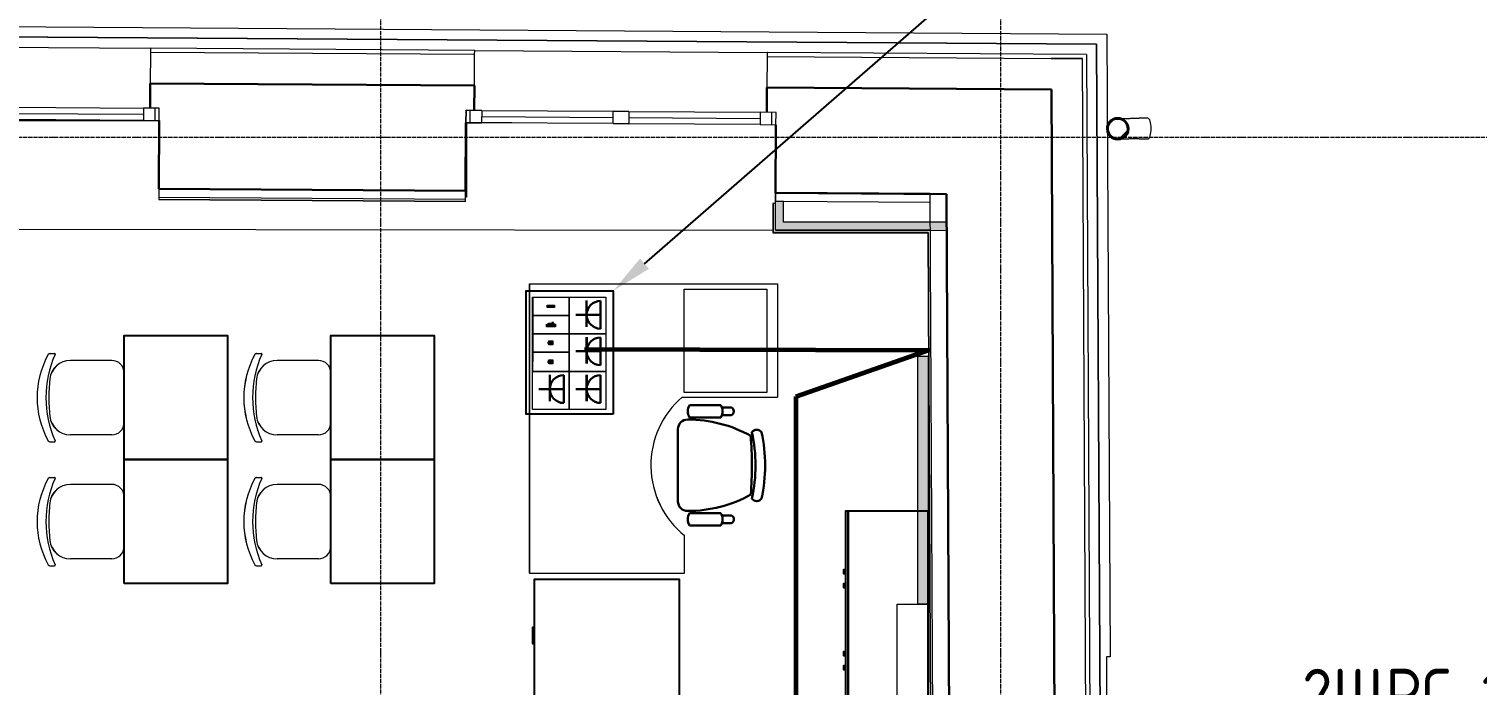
# Model space of a CAD drawing. Header units: millimetres. Extents: x -32 to 417638015, y -35 to 175284279.
# Drawn here: x 789063 to 796069, y 92161 to 95337 of the extents above; entities that cross this region are included whole.
import ezdxf
from ezdxf import colors
from ezdxf.entities.mleader import LeaderData, LeaderLine
from ezdxf.math import Vec2, Vec3

# ---------------------------------------------------------------- set-up
doc = ezdxf.new("R2010")
doc.units = ezdxf.units.MM
doc.linetypes.add('ADSK_Линия сетки', pattern=[25, 20, -2.5, 0, -2.5])
for name, color, linetype, lineweight in [('_ Окна', 7, 'Continuous', 9), ('_ЭМ_В полу', 26, 'Кабель в трубе', 60), ('_ЭМ_гофра', 5, 'Continuous', 60), ('_ЭМ_ТХобщее_слой', 7, 'Continuous', 30), ('Обобщенные модели', 7, 'Continuous', 18), ('Окна', 7, 'Continuous', 9), ('Оси', 253, 'Continuous', 9), ('Перекрытие', 7, 'Continuous', 18), ('Стены внутренние', 7, 'Continuous', 18), ('Стены наружные', 7, 'Continuous', 18), ('Стены несущие', 7, 'Continuous', 30), ('Стены отделка', 7, 'Continuous', 30), ('Стены штриховка', 7, 'Continuous', 9), ('ТХ', 5, 'Continuous', 0), ('ШТРИХОВКА', 252, 'Continuous', 15), ('Электро', 250, 'Continuous', 25), ('ЭОМ_Кабель для СУП', 150, 'Continuous', 9)]:
    doc.layers.add(name, color=color, linetype=linetype, lineweight=lineweight)
for name, color, linetype in [('_ЭМ_Надписи', 7, 'Continuous'), ('PDF _СС_розетки', 7, 'Continuous'), ('ВНУТРЯНКА', 1, 'Continuous'), ('ЭОМ_Лотки рабочие', 5, 'Continuous')]:
    doc.layers.add(name, color=color, linetype=linetype)
doc.layers.add('PDF _ЭОМ _розетки', color=7, linetype='Continuous', true_color=0xeb0000)
doc.styles.add('ELine', font='txt.shx')
doc.styles.add('ЭОМ', font='isocpeur.ttf', dxfattribs={"width": 0.85, "height": 250})
doc.linetypes.add('TRAY', pattern='A,12.119257,["_",ELine,S=4.5,R=90,X=0,Y=-1.555839],0.750382,["_",ELine,S=4.5,R=0,X=0,Y=-0.805849],1.314849,["_",ELine,S=4.5,R=0,X=0,Y=-0.805849],2.250029,["_",ELine,S=4.5,R=90,X=0,Y=-1.555839],13.565483', length=30)
doc.linetypes.add('Кабель в трубе', pattern='A,8,[133,ltypeshp.shx,S=1,R=0,X=10,Y=1.3],-3,[130,ltypeshp.shx,S=1.5,R=-45,X=-1.5,Y=0],8', length=19)

# ---------------------------------------------------------------- blocks, each defined once
blk = doc.blocks.new('Стул ученич штабелир №5-7')
at = {"color": 0, "linetype": 'ByBlock', "lineweight": -2}
for p, q in [((-120.1, 0), (120.1, 0)), ((-120.1, 0), (120.1, 0)), ((-179.9, -60), (-179.9, -260.3)), ((-179.9, -60), (-179.9, -260.3)), ((180.1, -60), (180.1, -260.3)), ((180.1, -60), (180.1, -260.3)), ((-213.4, -359), (-213.4, -337.3)), ((-213.4, -359), (-213.4, -337.3)), ((213.6, -359), (213.6, -337.3)), ((213.6, -359), (213.6, -337.3))]:
    blk.add_line(p, q, dxfattribs=at)
for centre, radius, start, end in [((-119.9, -60), 60, 90, 180), ((-119.9, -60), 60, 90, 180), ((120.1, -60), 60, 0, 90), ((120.1, -60), 60, 0, 90), ((-79.9, -260.3), 100, 180, 264.25844), ((-79.9, -260.3), 100, 180, 264.25844), ((80.1, -260.3), 100, 275.74156, 0), ((80.1, -260.3), 100, 275.74156, 0), ((-210.4, -337.3), 3, 63.89783, 180), ((-210.4, -337.3), 3, 63.89783, 180), ((0.1, 142.3), 520.8, 246.31951, 293.68049), ((0.1, 142.3), 520.8, 246.31951, 293.68049), ((210.6, -337.3), 3, 0, 116.10217), ((210.6, -337.3), 3, 0, 116.10217), ((-203.4, -359), 10, 180, 238.06825), ((-203.4, -359), 10, 180, 238.06825), ((0.1, 9), 430.5, 240.99166, 299.00834), ((0.1, 9), 430.5, 240.99166, 299.00834), ((0.1, 435.5), 800.4, 263.24698, 276.75302), ((0.1, 435.5), 800.4, 263.24698, 276.75302), ((203.6, -359), 10, 301.93175, 0), ((203.6, -359), 10, 301.93175, 0)]:
    blk.add_arc(centre, radius, start, end, dxfattribs=at)
blk = doc.blocks.new('Тх 2 этаж')
at = {"lineweight": 0, "true_color": 0x939598}
h = blk.add_hatch(color=252, dxfattribs=at)
h.dxf.hatch_style = 1
h.paths.add_polyline_path([(9024.4, 38797.9), (8974.4, 38797.9), (8974.4, 39997.9), (9024.4, 39997.9)])
at = {"color": 252, "linetype": 'Continuous', "lineweight": 5, "true_color": 0x939598}
for p, q in [((7094.6, 38948.8), (7094.6, 40348.8)), ((7094.6, 40348.8), (7094.6, 38948.8)), ((7094.6, 40348.8), (8294.6, 40348.8)), ((8294.6, 40348.8), (8294.6, 39800.9)), ((7833.6, 39800.9), (8294.6, 39800.9)), ((7844.6, 38948.8), (7844.6, 39129.7)), ((7094.6, 38948.8), (7844.6, 38948.8)), ((7094.6, 38948.8), (7844.6, 38948.8))]:
    blk.add_line(p, q, dxfattribs=at)
at = {"color": 252, "linetype": 'Continuous', "true_color": 0x939598}
for p, q in [((8020.4, 39762.1), (7869.2, 39762.1)), ((8071.8, 39750.1), (8026.2, 39750.1)), ((8020.4, 39701.9), (7869.2, 39701.9)), ((8071.8, 39713.3), (8026.1, 39713.3)), ((7813, 39645.6), (7813, 39295.4)), ((8020.4, 39239.1), (7869.2, 39239.1)), ((8636.4, 39247.9), (8636.4, 37797.9)), ((8020.4, 39178.9), (7869.2, 39178.9)), ((8071.8, 39227.7), (8026, 39227.7)), ((8071.8, 39190.9), (8026.2, 39190.9))]:
    blk.add_line(p, q, dxfattribs=at)
at = {"color": 252, "linetype": 'Continuous', "lineweight": 5, "true_color": 0x939598}
for points in [[(8243.3, 40322.4), (8243.3, 39822.4), (7843.3, 39822.4), (7843.3, 40322.4)], [(8874.4, 36797.9), (8874.4, 38797.9), (9024.4, 38797.9), (9024.4, 36797.9)]]:
    blk.add_lwpolyline(points, close=True, dxfattribs=at)
at = {"color": 252, "true_color": 0x939598}
for points in [[(5133.7, 39497.9), (5133.7, 40097.9), (5633.7, 40097.9), (5633.7, 39497.9)], [(6133.7, 39497.9), (6133.7, 40097.9), (6633.7, 40097.9), (6633.7, 39497.9)], [(5133.7, 38897.9), (5133.7, 39497.9), (5633.7, 39497.9), (5633.7, 38897.9)], [(6133.7, 38897.9), (6133.7, 39497.9), (6633.7, 39497.9), (6633.7, 38897.9)]]:
    blk.add_lwpolyline(points, close=True, dxfattribs=at)
at = {"color": 252, "lineweight": 0, "true_color": 0x939598}
blk.add_lwpolyline([(9024.4, 38797.9), (8974.4, 38797.9), (8974.4, 39997.9), (9024.4, 39997.9), (9024.4, 38797.9)], dxfattribs=at)
at = {"color": 252, "linetype": 'Continuous', "true_color": 0x939598}
for points in [[(9024.4, 39247.9), (8624.4, 39247.9), (8624.4, 37797.9), (9024.4, 37797.9)], [(8624.4, 38946.6), (8624.4, 38963.9), (8614.2, 38963.9), (8614.2, 38946.6)], [(7119.6, 37818.8), (7119.6, 38918.8), (7819.6, 38918.8), (7819.6, 37818.8)], [(8624.4, 38878.9), (8624.4, 38896.3), (8614.2, 38896.3), (8614.2, 38878.9)], [(8624.4, 38549.7), (8624.4, 38567.1), (8614.2, 38567.1), (8614.2, 38549.7)], [(8624.4, 38482), (8624.4, 38499.4), (8614.2, 38499.4), (8614.2, 38482)]]:
    blk.add_lwpolyline(points, close=True, dxfattribs=at)
blk.add_lwpolyline([(7119.6, 38605.5), (7110.6, 38605.5), (7110.6, 38687.4), (7119.6, 38687.4)], dxfattribs=at)
at = {"color": 252, "linetype": 'Continuous', "lineweight": 5, "true_color": 0x939598}
blk.add_arc((8119, 39469.9), 437, 130.76329, 231.11011, dxfattribs=at)
at = {"color": 252, "linetype": 'Continuous', "true_color": 0x939598}
for centre, radius, start, end in [((7919.3, 39732), 58.4, 148.95097, 211.04877), ((7970.4, 39732), 58.4, 328.95098, 31.04877), ((8063.2, 39731.7), 20.2, 294.89545, 65.33537), ((7858.4, 39646.2), 45.4, 87.81347, 180.74787), ((7861.5, 39067.1), 624.5, 60.90677, 90.12147), ((6409, 39469.8), 1761.9, 355.39382, 4.65462), ((8194.1, 39614.4), 28.1, 34.29147, 145.70827), ((7440.8, 39469.8), 747.5, 347.60199, 12.39777), ((7487.3, 39469.8), 747.5, 347.60199, 12.39777), ((7861.5, 39873.9), 624.5, 269.87797, 299.10589), ((8194.1, 39325.1), 28.1, 214.29007, 325.70964), ((7858.4, 39294.8), 45.4, 179.25187, 272.18664), ((7919.3, 39209), 58.4, 148.95097, 211.04877), ((7970.4, 39209), 58.4, 328.95101, 31.04877), ((8063.3, 39209.3), 20.2, 294.89545, 65.33537)]:
    blk.add_arc(centre, radius, start, end, dxfattribs=at)
at = {"layer": 'ТХ', "color": 252, "lineweight": 0, "true_color": 0x939598, "rotation": 270}
for p in [(5133.7, 39797.9), (6133.7, 39797.9), (5133.7, 39197.9), (6133.7, 39197.9)]:
    blk.add_blockref('Стул ученич штабелир №5-7', p, dxfattribs=at)
blk = doc.blocks.new('План 2 этажа')
at = {"layer": 'Обобщенные модели', "lineweight": 9}
h = blk.add_hatch(dxfattribs=at)
h.set_pattern_fill('FP_16', color=8, angle=-89.7087745, style=0, pattern_type=2)
h.set_pattern_definition([(45.00023, (686.36, 338.7), (-106.06643, 106.0656), [])])
h.paths.add_polyline_path([(4240.518, 43376.041), (4262.77, 43376.154), (4282.769, 43385.911), (4296.555, 43403.378), (4301.396, 43425.097), (4296.334, 43446.766), (4282.372, 43464.093), (4262.275, 43473.646), (4240.023, 43473.533), (4220.024, 43463.776), (4206.238, 43446.308), (4201.397, 43424.589), (4206.459, 43402.92), (4220.421, 43385.594)])
at = {"layer": 'Стены внутренние'}
for points in [[(2634.991, 42933.097), (2634.991, 43071.768), (2594.991, 43071.768), (2594.991, 42933.144)], [(3423.765, 42932.168), (3423.812, 42972.168), (2634.991, 42973.097), (2634.991, 42933.097), (2964.095, 42932.709)]]:
    blk.add_hatch(color=8, dxfattribs=at).paths.add_polyline_path(points)
at = {"layer": '_ Окна', "color": 8, "lineweight": 18}
for p, q in [((-461.768, 43524.605), (-462.171, 43464.606)), ((-385.769, 43524.094), (-461.768, 43524.605)), ((-386.172, 43464.096), (-385.769, 43524.094)), ((1097.794, 43454.129), (1098.197, 43514.128)), ((1098.197, 43514.128), (1174.195, 43513.618)), ((1174.195, 43513.618), (1173.792, 43453.619)), ((1809.778, 43449.348), (1810.181, 43509.346)), ((1810.181, 43509.346), (1886.179, 43508.836)), ((1886.179, 43508.836), (1885.776, 43448.837)), ((-462.171, 43464.606), (-386.172, 43464.096)), ((1173.792, 43453.619), (1097.794, 43454.129)), ((1885.776, 43448.837), (1809.778, 43449.348)), ((2522.165, 43504.565), (2521.762, 43444.566)), ((2521.762, 43444.566), (2597.76, 43444.056)), ((2598.163, 43504.054), (2522.165, 43504.565)), ((2597.76, 43444.056), (2598.163, 43504.054))]:
    blk.add_line(p, q, dxfattribs=at)
at = {"layer": '_ Окна', "color": 8}
for p, q in [((-406.172, 43464.23), (-405.769, 43524.229)), ((1117.794, 43453.995), (1118.197, 43513.994)), ((-1097.955, 43498.877), (-461.969, 43494.605)), ((1173.994, 43483.618), (1809.98, 43479.347)), ((1885.978, 43478.837), (2521.963, 43474.565)), ((2577.761, 43444.19), (2578.164, 43504.188))]:
    blk.add_line(p, q, dxfattribs=at)
at = {"layer": 'Обобщенные модели', "color": 8}
for p, q in [((4397.292, 43475.586), (4354.789, 43475.369)), ((4355.297, 43375.371), (4397.8, 43375.587))]:
    blk.add_line(p, q, dxfattribs=at)
at = {"layer": 'Обобщенные модели', "color": 8, "flags": 128}
for points in [[(4264.159, 43474.909), (4265.43, 43474.915), (4268.093, 43474.929), (4270.969, 43474.943), (4274.054, 43474.959), (4277.342, 43474.976), (4280.828, 43474.994), (4284.506, 43475.012), (4288.371, 43475.032), (4292.417, 43475.052), (4296.636, 43475.074), (4301.022, 43475.096), (4305.569, 43475.119), (4310.269, 43475.143), (4315.114, 43475.168), (4320.096, 43475.193), (4325.208, 43475.219), (4330.442, 43475.246), (4335.789, 43475.273), (4341.24, 43475.301), (4346.788, 43475.329), (4352.422, 43475.357), (4354.789, 43475.369)], [(4355.297, 43375.371), (4349.629, 43375.342), (4344.045, 43375.314), (4338.552, 43375.286), (4333.161, 43375.258), (4327.879, 43375.231), (4322.716, 43375.205), (4317.678, 43375.18), (4312.775, 43375.155), (4308.014, 43375.13), (4303.403, 43375.107), (4298.949, 43375.084), (4294.659, 43375.063), (4290.54, 43375.042), (4286.6, 43375.022), (4282.843, 43375.002), (4279.276, 43374.984), (4275.905, 43374.967), (4272.736, 43374.951), (4269.772, 43374.936), (4267.019, 43374.922), (4264.667, 43374.91)]]:
    blk.add_lwpolyline(points, dxfattribs=at)
at = {"layer": 'Обобщенные модели', "color": 8}
for start, end in [(0.2912255, 170.3075812), (190.2748698, 0.2912255)]:
    blk.add_arc((4251.397, 43424.843), 52, start, end, dxfattribs=at)
at = {"layer": 'Обобщенные модели', "color": 8, "lineweight": 40}
for start, end in [(0.2912255, 180.2912255), (180.2912255, 0.2912255)]:
    blk.add_arc((4251.397, 43424.843), 50, start, end, dxfattribs=at)
at = {"layer": 'Обобщенные модели', "color": 8}
for start_param, end_param in [(4.71238898, 6.28318531), (3.14159265, 4.71238898)]:
    blk.add_ellipse((4397.546, 43425.586), major_axis=(-0.254, 49.999), ratio=0.30901699, start_param=start_param, end_param=end_param, dxfattribs=at)
at = {"layer": 'Окна', "color": 8}
for p, q in [((-1097.753, 43528.876), (-461.768, 43524.605)), ((-385.769, 43524.094), (-461.768, 43524.605)), ((-386.172, 43464.096), (-385.769, 43524.094)), ((1098.197, 43514.128), (1097.794, 43454.129)), ((1174.195, 43513.618), (1098.197, 43514.128)), ((1174.195, 43513.618), (1810.181, 43509.346)), ((1886.179, 43508.836), (1810.181, 43509.346)), ((1886.179, 43508.836), (2522.165, 43504.565)), ((-462.171, 43464.606), (-1098.156, 43468.877)), ((-462.171, 43464.606), (-386.172, 43464.096)), ((1097.794, 43454.129), (1173.792, 43453.619)), ((1809.778, 43449.348), (1173.792, 43453.619)), ((1809.778, 43449.348), (1885.776, 43448.837)), ((2521.762, 43444.566), (1885.776, 43448.837)), ((2521.762, 43444.566), (2597.76, 43444.056)), ((2598.163, 43504.054), (2522.165, 43504.565)), ((2597.76, 43444.056), (2598.163, 43504.054))]:
    blk.add_line(p, q, dxfattribs=at)
at = {"layer": 'Оси', "color": 8, "linetype": 'ADSK_Линия сетки'}
for p, q in [((685.923, -4690.674), (685.923, 44561.698)), ((3685.923, -4690.674), (3685.923, 44561.698)), ((-9428.371, 43383.7), (56691.21, 43383.7))]:
    blk.add_line(p, q, dxfattribs=at)
at = {"layer": 'Перекрытие', "color": 8}
for p, q in [((-386.176, 43463.605), (-1885.017, 43463.605)), ((1320.071, 43452.636), (1099.962, 43452.636)), ((1099.962, 43452.636), (1099.962, 43094.079)), ((2595.923, 43170.449), (2595.923, 43444.068)), ((1099.962, 43094.079), (1095.376, 43094.079)), ((2595.923, 43071.768), (2595.923, 43114.06)), ((2598.439, 43071.768), (2598.439, 43074.158)), ((-1877.965, 42939.485), (2583.137, 42933.289))]:
    blk.add_line(p, q, dxfattribs=at)
at = {"layer": 'Стены наружные', "color": 8}
for p, q in [((-6511.43, 43955.242), (4199.065, 43883.311)), ((4149.317, 43833.644), (-6461.43, 43904.905)), ((-6411.43, 43904.57), (4149.317, 43833.644)), ((4199.065, 43883.311), (4214.39, 40868.265)), ((-1843.789, 43823.893), (-428.821, 43814.39)), ((1140.144, 43803.853), (2555.112, 43794.35)), ((4197.207, 34411.759), (4149.317, 43833.644)), ((4149.317, 43833.644), (4197.207, 34411.886)), ((4214.39, 40868.265), (4197.207, 40868.265)), ((4197.207, 40868.265), (4197.207, 33839.941))]:
    blk.add_line(p, q, dxfattribs=at)
at = {"layer": 'Стены несущие', "color": 8}
for p, q in [((-429.963, 43644.394), (-430.768, 43524.396)), ((1139.002, 43633.857), (-429.963, 43644.394)), ((1138.196, 43513.859), (1139.002, 43633.857)), ((2553.97, 43624.354), (2553.164, 43504.356)), ((3930.425, 43615.109), (2553.97, 43624.354)), ((3930.425, 43615.109), (3970.041, 35821.243)), ((-386.172, 43464.096), (-388.389, 43134.103)), ((1095.578, 43124.137), (1097.794, 43454.129)), ((2597.76, 43444.056), (2595.544, 43114.063)), ((2599.163, 43504.047), (2598.163, 43504.054)), ((1095.578, 43124.137), (-388.389, 43134.103)), ((-388.389, 43134.103), (1095.578, 43124.137)), ((2595.544, 43114.063), (3422.994, 43108.506)), ((3343.582, 43109.039), (2596.544, 43114.056)), ((3422.994, 43108.506), (3453.218, 37162.192))]:
    blk.add_line(p, q, dxfattribs=at)
at = {"layer": 'Стены отделка', "color": 8, "lineweight": 9}
for p, q in [((-428.955, 43794.39), (-429.963, 43644.394)), ((-428.821, 43814.39), (-428.955, 43794.39)), ((1140.144, 43803.853), (-428.821, 43814.39)), ((1140.009, 43783.853), (1140.144, 43803.853)), ((2555.112, 43794.35), (2554.978, 43774.35)), ((2556.112, 43794.343), (2555.112, 43794.35)), ((4099.569, 43783.977), (2556.112, 43794.343)), ((1139.002, 43633.857), (1140.009, 43783.853)), ((2554.978, 43774.35), (2553.97, 43624.354)), ((2555.977, 43774.344), (2555.977, 43774.344)), ((4079.661, 43765.88), (3929.663, 43765.118)), ((3929.663, 43765.118), (4079.67, 43764.11)), ((4079.67, 43764.11), (4079.661, 43765.88)), ((4099.569, 43783.977), (4140.039, 35822.107)), ((2553.97, 43624.354), (2553.97, 43624.354)), ((-388.389, 43134.103), (-388.738, 43082.104)), ((-388.657, 43094.104), (1095.309, 43084.138)), ((1095.229, 43072.138), (1095.578, 43124.137)), ((2595.544, 43114.063), (2595.275, 43074.064)), ((2596.544, 43114.056), (2595.544, 43114.063)), ((3422.994, 43108.506), (3342.995, 43108.099)), ((3342.995, 43108.099), (3373.219, 37161.786)), ((3343.314, 43069.04), (3343.582, 43109.039)), ((-388.738, 43082.104), (1095.229, 43072.138)), ((2594.991, 43062.065), (2582.991, 43062.146)), ((2582.991, 43062.146), (2582.991, 42921.144)), ((2634.991, 43071.768), (2594.991, 43071.768)), ((2594.991, 42933.144), (2594.991, 43071.768)), ((2595.275, 43074.064), (3343.314, 43069.04)), ((2634.991, 42973.097), (2634.991, 43071.768)), ((3423.812, 42972.168), (2634.991, 42973.097)), ((3423.765, 42932.168), (3423.812, 42972.168)), ((2584.991, 42921.144), (3331.945, 42921.144)), ((2594.991, 42933.144), (3423.765, 42932.168)), ((3343.884, 42933.144), (2594.991, 42933.144)), ((3331.945, 42921.144), (3358.617, 37673.7))]:
    blk.add_line(p, q, dxfattribs=at)
at = {"layer": 'Стены штриховка', "color": 8}
for p, q in [((1140.009, 43783.853), (-428.955, 43794.39)), ((2554.978, 43774.35), (2555.977, 43774.344)), ((2555.977, 43774.344), (3929.663, 43765.118)), ((4079.67, 43764.11), (4120.039, 35822.006)), ((-388.724, 43084.104), (1095.242, 43074.138)), ((2584.991, 43062.133), (2584.991, 42921.144)), ((3333.935, 42923.144), (2582.991, 42923.144)), ((2582.991, 42921.144), (2584.991, 42921.144)), ((3333.935, 42923.144), (3360.627, 37671.7))]:
    blk.add_line(p, q, dxfattribs=at)
at = {"layer": 'ЭОМ_Лотки рабочие'}
blk.add_blockref('Тх 2 этаж', (-5689.424, 2325.176), dxfattribs=at)
blk = doc.blocks.new('_ЭМ_ТХ2_2ЭТАЖнов')
at = {"color": 252, "linetype": 'Continuous', "lineweight": 5, "true_color": 0x939598}
for p, q in [((7219.2, 40940.3), (7219.2, 42340.3)), ((7219.2, 42340.3), (7219.2, 40940.3)), ((7219.2, 42340.3), (8419.2, 42340.3)), ((8419.2, 42340.3), (8419.2, 41792.4)), ((7958.3, 41792.4), (8419.2, 41792.4)), ((7969.2, 40940.3), (7969.2, 41121.2)), ((7219.2, 40940.3), (7969.2, 40940.3)), ((7219.2, 40940.3), (7969.2, 40940.3))]:
    blk.add_line(p, q, dxfattribs=at)
at = {"color": 252, "linetype": 'Continuous', "true_color": 0x939598}
for p, q in [((8145.1, 41753.6), (7993.9, 41753.6)), ((8145.1, 41693.4), (7993.9, 41693.4)), ((8196.4, 41704.8), (8150.7, 41704.8)), ((8196.5, 41741.6), (8150.9, 41741.5)), ((7937.6, 41637.1), (7937.6, 41286.9)), ((8145.1, 41230.6), (7993.9, 41230.6)), ((8196.4, 41219.1), (8150.7, 41219.1)), ((8761.1, 41239.4), (8761.1, 39789.4)), ((8145.1, 41170.4), (7993.9, 41170.4)), ((8196.5, 41182.4), (8150.9, 41182.4))]:
    blk.add_line(p, q, dxfattribs=at)
at = {"color": 252, "linetype": 'Continuous', "lineweight": 5, "true_color": 0x939598}
blk.add_arc((8243.6, 41461.4), 437, 130.76329, 231.11011, dxfattribs=at)
at = {"color": 252, "linetype": 'Continuous', "true_color": 0x939598}
for centre, radius, start, end in [((8043.9, 41723.5), 58.4, 148.95097, 211.04877), ((8095.1, 41723.5), 58.4, 328.95098, 31.04877), ((8187.9, 41723.2), 20.2, 294.89545, 65.33537), ((7983.1, 41637.7), 45.4, 87.81347, 180.74787), ((7986.1, 41058.6), 624.5, 60.90677, 90.12147), ((8318.8, 41605.9), 28.1, 34.29147, 145.70827), ((7565.5, 41461.3), 747.5, 347.60199, 12.39777), ((7611.9, 41461.3), 747.5, 347.60199, 12.39777), ((6533.6, 41461.3), 1761.9, 355.39382, 4.65462), ((7983.1, 41286.3), 45.4, 179.25187, 272.18664), ((7986.1, 41865.4), 624.5, 269.87797, 299.10589), ((8318.8, 41316.6), 28.1, 214.29007, 325.70964), ((8043.9, 41200.5), 58.4, 148.95097, 211.04877), ((8095.1, 41200.5), 58.4, 328.95101, 31.04877), ((8188, 41200.7), 20.2, 294.89545, 65.33537)]:
    blk.add_arc(centre, radius, start, end, dxfattribs=at)
at = {"layer": 'ТХ', "color": 252, "lineweight": 0, "true_color": 0x939598, "rotation": 270}
for p in [(5258.4, 41789.4), (6258.4, 41789.4), (5258.4, 41189.4), (6258.4, 41189.4)]:
    blk.add_blockref('Стул ученич штабелир №5-7', p, dxfattribs=at)
blk = doc.blocks.new('розетк для люка')
at = {"layer": 'ВНУТРЯНКА', "color": 5, "lineweight": 30, "ltscale": 100, "transparency": 33554687}
blk.add_line((-67.1, -58.8), (-67.1, 69), dxfattribs=at)
at = {"layer": 'Электро', "color": 5, "lineweight": 30, "transparency": 33554687}
for p, q in [((0, 0), (-120.1, 0)), ((0, 67.3), (0, -67.3))]:
    blk.add_line(p, q, dxfattribs=at)
blk.add_ellipse((0.1, 0), major_axis=(47.6, 47.6), ratio=1, start_param=0.787621, end_param=3.924768, dxfattribs=at)
blk = doc.blocks.new('Люк на 6 мест')
h = blk.add_hatch(color=256)
h.dxf.hatch_style = 1
h.paths.add_polyline_path([(-284.6, 515.7), (-284.6, 526.8), (-319.2, 527), (-319.2, 515.9)])
h = blk.add_hatch(color=256)
h.dxf.hatch_style = 1
h.paths.add_polyline_path([(-323.7, 435.1), (-323.7, 435.1), (-313, 442.8), (-289.1, 442.7), (-279.4, 435), (-279.4, 435), (-279.3, 422.8), (-323.6, 422.8)])
h = blk.add_hatch(color=256)
h.dxf.hatch_style = 1
h.paths.add_polyline_path([(-311.7, 334.8), (-311.7, 341.7), (-317.2, 341.7), (-317.3, 347.2), (-311.8, 347.2), (-311.8, 354.1), (-292.5, 354.1), (-292.5, 334.9)])
h = blk.add_hatch(color=256)
h.dxf.hatch_style = 1
h.paths.add_polyline_path([(-311.3, 243.2), (-311.3, 250.1), (-316.8, 250.1), (-316.8, 255.6), (-311.3, 255.6), (-311.3, 262.4), (-292, 262.5), (-292, 243.2)])
for p, q in [((-323.6, 422.8), (-323.7, 435.1)), ((-323.7, 435.1), (-323.7, 435.1)), ((-279.3, 422.8), (-323.6, 422.8)), ((-289.1, 442.7), (-296.8, 442.7)), ((-296.8, 442.7), (-296.8, 435)), ((-289.1, 435), (-289.1, 442.7)), ((-289.1, 435), (-279.4, 435)), ((-279.4, 435), (-279.3, 422.8))]:
    blk.add_line(p, q)
for points in [[(-215.5, 477.1), (-388.3, 476.8), (-388.3, 565.7), (-215.5, 566)], [(-284.6, 526.8), (-284.6, 515.7), (-319.2, 515.9), (-319.2, 527)], [(-215.5, 388.2), (-388.3, 387.9), (-388.3, 476.8), (-215.5, 477.1)], [(-215.5, 299.3), (-388.3, 299), (-388.3, 387.9), (-215.5, 388.2)], [(-215.8, 205.5), (-388.7, 205.1), (-388.3, 299), (-215.5, 299.3)]]:
    blk.add_lwpolyline(points, close=True)
for points in [[(-311.8, 347.2), (-311.8, 354.1), (-292.5, 354.1)], [(-292.5, 354.1), (-292.5, 334.9), (-311.7, 334.8), (-311.7, 341.7)], [(-311.8, 347.2), (-317.3, 347.2), (-317.2, 341.7), (-311.7, 341.7)], [(-311.3, 255.6), (-316.8, 255.6), (-316.8, 250.1), (-311.3, 250.1)], [(-292, 262.5), (-292, 243.2), (-311.3, 243.2), (-311.3, 250.1)], [(-311.3, 255.6), (-311.3, 262.4), (-292, 262.5)]]:
    blk.add_lwpolyline(points)
at = {"layer": 'PDF _СС_розетки', "linetype": 'Continuous', "lineweight": 20, "transparency": 33554687}
for points in [[(-391.2, 566), (-213.4, 566), (-213.4, 388.2), (-391.2, 388.2)], [(-391.2, 388.2), (-213.4, 388.2), (-213.4, 205.3), (-391.2, 205.3)], [(-391.2, 388.2), (-213.4, 388.2), (-213.4, 205.3), (-391.2, 205.3)], [(-391.2, 205.3), (-213.4, 205.3), (-213.4, 22.4), (-391.2, 22.4)]]:
    blk.add_lwpolyline(points, close=True, dxfattribs=at)
at = {"layer": 'PDF _ЭОМ _розетки', "color": 3, "linetype": 'Continuous', "lineweight": 25, "transparency": 33554687}
blk.add_lwpolyline([(0, 0), (-421.6, 0), (-421.6, 596.5), (0, 596.5)], close=True, dxfattribs=at)
at = {"layer": 'PDF _ЭОМ _розетки', "color": 7, "linetype": 'Continuous', "lineweight": 20, "transparency": 33554687}
for points in [[(-35.6, 388.2), (-213.4, 388.2), (-213.4, 566), (-35.6, 566)], [(-35.6, 205.3), (-213.4, 205.3), (-213.4, 388.2), (-35.6, 388.2)], [(-35.6, 22.4), (-213.4, 22.4), (-213.4, 205.3), (-35.6, 205.3)]]:
    blk.add_lwpolyline(points, close=True, dxfattribs=at)
at = {"layer": 'ВНУТРЯНКА', "color": 5, "lineweight": 30, "ltscale": 100, "transparency": 33554687}
for p, q in [((-129, 244.7), (-129, 372.6)), ((-128.8, 244.7), (-128.8, 372.6)), ((-306.8, 61.8), (-306.8, 189.7)), ((-306.6, 61.8), (-306.6, 189.7)), ((-128.8, 61.8), (-128.8, 189.7))]:
    blk.add_line(p, q, dxfattribs=at)
at = {"layer": 'ВНУТРЯНКА', "color": 1, "lineweight": 30, "ltscale": 100, "transparency": 33554687}
blk.add_line((-129, 61.8), (-129, 189.7), dxfattribs=at)
at = {"layer": 'Электро', "color": 5, "lineweight": 30, "transparency": 33554687}
for p, q in [((-61.9, 370.8), (-61.9, 236.3)), ((-61.7, 370.8), (-61.7, 236.3)), ((-61.9, 303.6), (-181.9, 303.6)), ((-61.7, 303.6), (-181.8, 303.6)), ((-239.5, 188), (-239.5, 53.4)), ((-61.7, 188), (-61.7, 53.4)), ((-239.7, 120.7), (-359.7, 120.7)), ((-239.5, 120.7), (-359.6, 120.7)), ((-61.7, 120.7), (-181.8, 120.7))]:
    blk.add_line(p, q, dxfattribs=at)
at = {"layer": 'Электро', "color": 1, "lineweight": 30, "transparency": 33554687}
for p, q in [((-239.7, 188), (-239.7, 53.4)), ((-61.9, 188), (-61.9, 53.4)), ((-61.9, 120.7), (-181.9, 120.7))]:
    blk.add_line(p, q, dxfattribs=at)
at = {"layer": 'Электро', "color": 5, "lineweight": 30, "transparency": 33554687}
for centre in [(-61.7, 303.6), (-61.6, 303.6), (-239.5, 120.7), (-239.4, 120.7), (-61.6, 120.7)]:
    blk.add_ellipse(centre, major_axis=(47.6, 47.6), ratio=1, start_param=0.787621, end_param=3.924768, dxfattribs=at)
at = {"layer": 'Электро', "color": 1, "lineweight": 30, "transparency": 33554687}
blk.add_ellipse((-61.7, 120.7), major_axis=(47.6, 47.6), ratio=1, start_param=0.787621, end_param=3.924768, dxfattribs=at)
at = {"color": 5, "linetype": 'TRAY', "lineweight": 53, "transparency": 33554687}
blk.add_blockref('розетк для люка', (-61.9, 480.3), dxfattribs=at)

msp = doc.modelspace()

# ---------------------------------------------------------------- block references
at = {"layer": 'ШТРИХОВКА'}
msp.add_blockref('План 2 этажа', (790079.3, 51429.5), dxfattribs=at)

# ---------------------------------------------------------------- next in the draw order: linework, layer by layer
at = {"layer": '_ЭМ_В полу', "ltscale": 25}
msp.add_lwpolyline([(791751.3, 93787.6), (793426.2, 93782.3)], dxfattribs=at)
at = {"layer": '_ЭМ_гофра', "linetype": 'ByBlock'}
for points in [[(792773.4, 93557.3), (793414.2, 93782.3)], [(792773.4, 93557.3), (792773.4, 89734.2), (791796.2, 89734.2)]]:
    msp.add_lwpolyline(points, dxfattribs=at)

# ---------------------------------------------------------------- next in the draw order: block references
at = {"layer": '_ЭМ_ТХобщее_слой', "lineweight": 50}
msp.add_blockref('_ЭМ_ТХ2_2ЭТАЖнов', (784265.3, 51763.2), dxfattribs=at)
at = {"layer": 'ЭОМ_Кабель для СУП', "color": 217, "linetype": 'ByBlock', "lineweight": 40, "true_color": 0x93278f, "transparency": 33554687}
msp.add_blockref('Люк на 6 мест', (791890.1, 93473.2), dxfattribs=at)

# ---------------------------------------------------------------- next in the draw order: leaders
at = {"layer": '_ЭМ_Надписи', "color": 7, "ltscale": 5}
ml = msp.add_multileader_mtext('Standard', dxfattribs=at)
ml.set_content('{\\fGOST Common|b0|i0|c0|p34;\\W0.9;\\C256;2\\fGOST Common|b0|i0|c204|p34;ЩРС-1\\fISOCPEUR|b0|i0|c204|p34;\\W0.85; Гр.1\\P\\W1;\\C0;Раб.место учителя, ноутбук}', color=1, style='ЭОМ')
ml.set_leader_properties()
ml.build(insert=Vec2(0, 0))
ml.multileader.update_dxf_attribs({"text_left_attachment_type": 6, "text_right_attachment_type": 6, "dogleg_length": 0, "arrow_head_size": 200})
ctx = ml.context
ctx.base_point, ctx.char_height, ctx.arrow_head_size, ctx.landing_gap_size, ctx.plane_origin = Vec3(794938.2, 96723.4, -64.3), 250, 200, 0, Vec3(769318.8, 102279.6, -64.3)
ctx.left_attachment, ctx.right_attachment = 6, 6
notes = []
notes.append((ctx, [(0, (1, 1, 0), (794938.2, 96723.4, -64.3), (1, 0), 0, [(0, [(791890.1, 94069.7, -64.3)], 0, [])])]))
ctx.mtext.insert, ctx.mtext.width, ctx.mtext.defined_height, ctx.mtext.flow_direction = Vec3(794938.2, 97048.4, -64.3), 2880, 545.6, 5
ml = msp.add_multileader_mtext('Standard', dxfattribs=at)
ml.set_content('{\\fGOST Common|b0|i0|c204|p34;\\W0.9;\\C256;2ЩРС-1\\fISOCPEUR|b0|i0|c204|p34;\\W0.85; Гр.1 \\PРезерв\\P\\fGOST Common|b0|i0|c0|p34;\\W0.9;h=\\fGOST Common|b0|i0|c204|p34;1\\fGOST Common|b0|i0|c0|p34;.\\fGOST Common|b0|i0|c204|p34;8м}', color=1, style='ЭОМ')
ml.set_leader_properties()
ml.build(insert=Vec2(0, 0))
ml.multileader.update_dxf_attribs({"text_left_attachment_type": 6, "text_right_attachment_type": 6, "dogleg_length": 0, "arrow_head_size": 200})
ctx = ml.context
ctx.base_point, ctx.char_height, ctx.arrow_head_size, ctx.landing_gap_size, ctx.plane_origin = Vec3(779462.9, 92434), 250, 200, 0, Vec3(761215.3, 105435.2)
ctx.left_attachment, ctx.right_attachment = 6, 6
notes.append((ctx, [(1, (1, 1, 0), (781026.7, 92434), (-1, 0), 0, [(1, [(784367.9, 89731.6), (790439.8, 88643.7)], 0, [])])]))
ctx.mtext.insert, ctx.mtext.width, ctx.mtext.defined_height, ctx.mtext.flow_direction = Vec3(779462.9, 92734), 2880, 545.6, 5
ml = msp.add_multileader_mtext('Standard', dxfattribs=at)
ml.set_content('{\\fGOST Common|b0|i0|c204|p34;\\W0.9;\\C256;2ЩРС-1\\fISOCPEUR|b0|i0|c204|p34;\\W0.85; Гр.1\\Ph=2.0м\\P\\W1;\\C0;Итер. у-во}', color=1, style='ЭОМ')
ml.set_leader_properties()
ml.build(insert=Vec2(0, 0))
ml.multileader.update_dxf_attribs({"text_left_attachment_type": 6, "text_right_attachment_type": 6, "dogleg_length": 0, "arrow_head_size": 200})
ctx = ml.context
ctx.base_point, ctx.char_height, ctx.arrow_head_size, ctx.landing_gap_size, ctx.plane_origin = Vec3(795222.8, 91914.8), 250, 200, 0, Vec3(782264.3, 99104.3)
ctx.left_attachment, ctx.right_attachment = 6, 6
notes.append((ctx, [(0, (1, 1, 0), (795222.8, 91914.8), (1, 0), 0, [(0, [(793412, 91537.7)], 0, [])])]))
ctx.mtext.insert, ctx.mtext.width, ctx.mtext.flow_direction = Vec3(795222.8, 92239.8), 2879.263, 5
for ctx, leaders in notes:
    for number, flags, end, landing, length, lines in leaders:
        leader = LeaderData()
        leader.index, (leader.has_last_leader_line, leader.has_dogleg_vector, leader.attachment_direction) = number, flags
        leader.last_leader_point, leader.dogleg_vector, leader.dogleg_length = Vec3(end), Vec3(landing), length
        for number, points, colour, breaks in lines:
            line = LeaderLine()
            line.index, line.vertices, line.color, line.breaks = number, Vec3.list(points), colors.encode_raw_color(colour), breaks
            leader.lines.append(line)
        ctx.leaders.append(leader)

doc.saveas('drawing.dxf')
